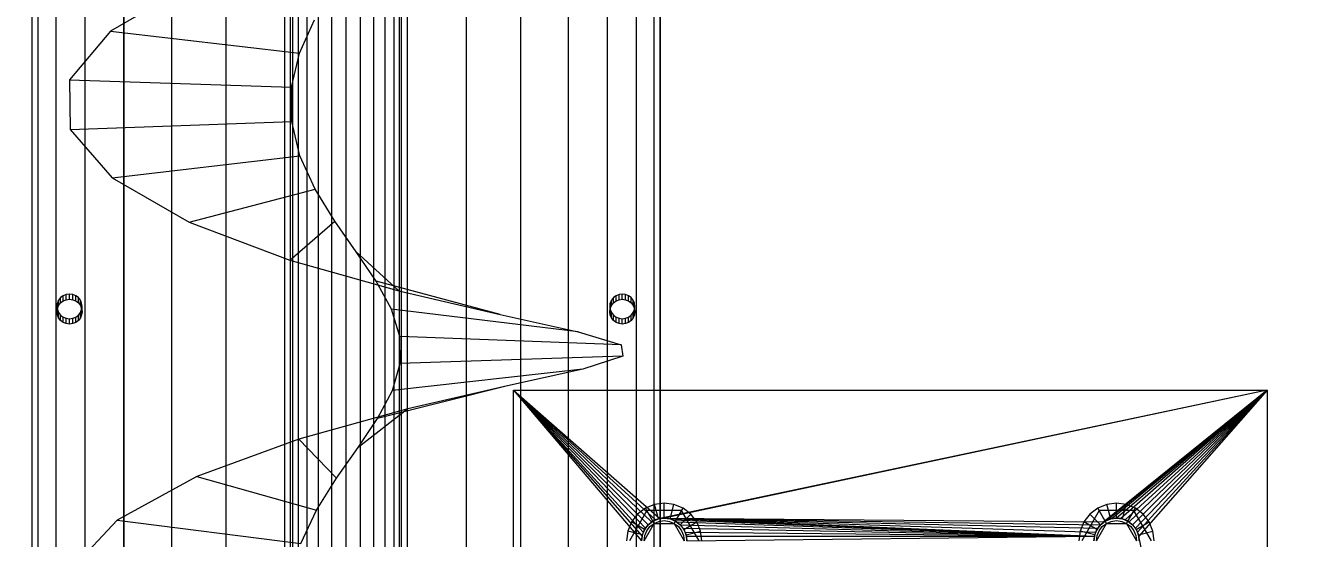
# Model space of a CAD drawing. Header units: millimetres. Extents: x -191664 to 191490, y -197311 to 10263.
# Drawn here: x 12292 to 12799, y -17159 to -16955 of the extents above; entities that cross this region are included whole.
import ezdxf

# ---------------------------------------------------------------- set-up
doc = ezdxf.new("R2010")
doc.units = ezdxf.units.MM
for name, color, linetype, lineweight in [('COTAS_O', 1, 'Continuous', 0), ('superior_dos-mix', 7, 'Continuous', 0), ('superior_mezcladora', 7, 'Continuous', 0)]:
    doc.layers.add(name, color=color, linetype=linetype, lineweight=lineweight)
doc.dimstyles.new('PLANTA_100', dxfattribs={"dimtxt": 250, "dimasz": 150, "dimexe": 150, "dimexo": 80, "dimgap": 100, "dimtad": 1, "dimtih": 1, "dimtoh": 1, "dimdec": 1, "dimdsep": 46, "dimcen": 0.09, "dimclrd": 1, "dimclre": 1, "dimclrt": 1, "dimadec": 0, "dimazin": 0, "dimtfac": 1, "dimtdec": 4, "dimtofl": 0, "dimtmove": 0, "dimatfit": 3, "dimfxl": 1, "dimtolj": 1, "dimtzin": 0, "dimarcsym": 0})

# ---------------------------------------------------------------- blocks, each defined once
blk = doc.blocks.new('*D33')
at = {"layer": 'COTAS_O', "color": 1, "lineweight": -2, "transparency": 16777216}
for p, q in [((11569.53, -16030), (11569.53, -17400)), ((13269.53, -16030), (13269.53, -17400)), ((11719.53, -17250), (13119.53, -17250))]:
    blk.add_line(p, q, dxfattribs=at)
at = {"layer": 'COTAS_O', "color": 1, "transparency": 16777216}
for points in [[(11719.53, -17225), (11719.53, -17275), (11569.53, -17250)], [(13119.53, -17225), (13119.53, -17275), (13269.53, -17250)]]:
    blk.add_solid(points, dxfattribs=at)
at = {"layer": 'Defpoints', "color": 0, "transparency": 16777216}
for p in [(11569.53, -15950), (13269.53, -15950), (13269.53, -17250)]:
    blk.add_point(p, dxfattribs=at)

msp = doc.modelspace()

# ---------------------------------------------------------------- linework, layer by layer
at = {"layer": 'superior_dos-mix', "color": 139, "true_color": 0x344b58}
for p, q in [((12403.97, -16048.04), (12403.97, -17826.01)), ((12408.53, -16047.43), (12408.53, -17825.4)), ((12413.83, -16047.04), (12413.83, -17825.01)), ((12419.53, -16046.91), (12419.53, -17824.88)), ((12425.22, -16047.04), (12425.22, -17825.01)), ((12430.53, -16047.43), (12430.53, -17825.4)), ((12435.08, -16048.04), (12435.08, -17826.01)), ((12397.53, -17828.75), (12397.53, -16050.78)), ((12398.28, -16049.78), (12398.28, -17827.75)), ((12398.28, -16051.78), (12398.28, -17829.75)), ((12400.48, -16048.84), (12400.48, -17826.82)), ((12400.48, -16052.72), (12400.48, -17830.69)), ((12438.58, -16048.84), (12438.58, -17826.82)), ((12438.58, -16052.72), (12438.58, -17830.69)), ((12440.78, -16049.78), (12440.78, -17827.75)), ((12440.78, -16051.78), (12440.78, -17829.75)), ((12441.53, -16050.78), (12441.53, -17828.75)), ((12403.97, -16053.52), (12403.97, -17831.49)), ((12408.53, -16054.13), (12408.53, -17832.1)), ((12413.83, -16054.52), (12413.83, -17832.49)), ((12419.53, -16054.65), (12419.53, -17832.62)), ((12425.22, -16054.52), (12425.22, -17832.49)), ((12430.53, -16054.13), (12430.53, -17832.1)), ((12435.08, -16053.52), (12435.08, -17831.49))]:
    msp.add_line(p, q, dxfattribs=at)
at = {"layer": 'superior_dos-mix', "color": 9, "true_color": 0xb9c5c9}
for p, q in [((12315.59, -16087.78), (12315.59, -17737.78)), ((12331.14, -17734.44), (12331.14, -16084.44)), ((12507.92, -16084.44), (12507.92, -17734.44)), ((12523.46, -16087.78), (12523.46, -17737.78)), ((12304.04, -16091.58), (12304.04, -17741.58)), ((12535.01, -16091.58), (12535.01, -17741.58)), ((12296.93, -16095.71), (12296.93, -17745.71)), ((12542.13, -16095.71), (12542.13, -17745.71)), ((12294.53, -16100), (12294.53, -17750)), ((12544.53, -16100), (12544.53, -17750)), ((12296.93, -16104.29), (12296.93, -17754.29)), ((12304.04, -16108.42), (12304.04, -17758.42)), ((12535.01, -16108.42), (12535.01, -17758.42)), ((12542.13, -16104.29), (12542.13, -17754.29)), ((12315.59, -16112.22), (12315.59, -17762.22)), ((12523.46, -16112.22), (12523.46, -17762.22)), ((12331.14, -16115.56), (12331.14, -17765.56)), ((12350.08, -16118.29), (12350.08, -17768.29)), ((12488.97, -16118.29), (12488.97, -17768.29)), ((12507.92, -16115.56), (12507.92, -17765.56)), ((12371.69, -16120.33), (12371.69, -17770.33)), ((12395.14, -16121.58), (12395.14, -17771.58)), ((12419.53, -16122), (12419.53, -17772)), ((12443.91, -16121.58), (12443.91, -17771.58)), ((12467.36, -16120.33), (12467.36, -17770.33)), ((12307.03, -17062.35), (12305.99, -17063.13)), ((12308.23, -17061.86), (12307.03, -17062.35)), ((12307.03, -17064.46), (12307.03, -17062.35)), ((12309.53, -17061.69), (12308.23, -17061.86)), ((12308.23, -17063.97), (12308.23, -17061.86)), ((12310.82, -17061.86), (12309.53, -17061.69)), ((12309.53, -17063.8), (12309.53, -17061.69)), ((12312.03, -17062.35), (12310.82, -17061.86)), ((12310.82, -17063.97), (12310.82, -17061.86)), ((12313.06, -17063.13), (12312.03, -17062.35)), ((12312.03, -17064.46), (12312.03, -17062.35)), ((12527.03, -17062.35), (12525.99, -17063.13)), ((12528.23, -17061.86), (12527.03, -17062.35)), ((12527.03, -17064.46), (12527.03, -17062.35)), ((12529.53, -17061.69), (12528.23, -17061.86)), ((12528.23, -17063.97), (12528.23, -17061.86)), ((12530.82, -17061.86), (12529.53, -17061.69)), ((12529.53, -17063.8), (12529.53, -17061.69)), ((12532.03, -17062.35), (12530.82, -17061.86)), ((12530.82, -17063.97), (12530.82, -17061.86)), ((12533.06, -17063.13), (12532.03, -17062.35)), ((12532.03, -17064.46), (12532.03, -17062.35)), ((12304.7, -17065.34), (12304.53, -17066.61)), ((12304.53, -17066.61), (12304.7, -17067.89)), ((12304.53, -17066.61), (12304.53, -17068.73)), ((12304.53, -17068.73), (12304.7, -17067.45)), ((12305.2, -17064.15), (12304.7, -17065.34)), ((12304.7, -17067.45), (12304.7, -17065.34)), ((12304.7, -17067.45), (12305.2, -17066.27)), ((12304.7, -17067.89), (12305.2, -17069.08)), ((12304.7, -17070), (12304.7, -17067.89)), ((12305.99, -17063.13), (12305.2, -17064.15)), ((12305.2, -17066.27), (12305.2, -17064.15)), ((12305.2, -17066.27), (12305.99, -17065.25)), ((12305.99, -17065.25), (12305.99, -17063.13)), ((12305.99, -17065.25), (12307.03, -17064.46)), ((12307.03, -17064.46), (12308.23, -17063.97)), ((12308.23, -17063.97), (12309.53, -17063.8)), ((12309.53, -17063.8), (12310.82, -17063.97)), ((12310.82, -17063.97), (12312.03, -17064.46)), ((12312.03, -17064.46), (12313.06, -17065.25)), ((12313.86, -17064.15), (12313.06, -17063.13)), ((12313.06, -17065.25), (12313.06, -17063.13)), ((12313.06, -17065.25), (12313.86, -17066.27)), ((12314.36, -17065.34), (12313.86, -17064.15)), ((12313.86, -17066.27), (12313.86, -17064.15)), ((12313.86, -17066.27), (12314.36, -17067.45)), ((12313.86, -17069.08), (12314.36, -17067.89)), ((12314.53, -17066.61), (12314.36, -17065.34)), ((12314.36, -17067.45), (12314.36, -17065.34)), ((12314.36, -17067.89), (12314.53, -17066.61)), ((12314.36, -17067.45), (12314.53, -17068.73)), ((12314.36, -17070), (12314.36, -17067.89)), ((12314.53, -17068.73), (12314.53, -17066.61)), ((12524.7, -17065.34), (12524.53, -17066.61)), ((12524.53, -17066.61), (12524.7, -17067.89)), ((12524.53, -17066.61), (12524.53, -17068.73)), ((12524.53, -17068.73), (12524.7, -17067.45)), ((12525.2, -17064.15), (12524.7, -17065.34)), ((12524.7, -17067.45), (12524.7, -17065.34)), ((12524.7, -17067.45), (12525.2, -17066.27)), ((12524.7, -17067.89), (12525.2, -17069.08)), ((12524.7, -17070), (12524.7, -17067.89)), ((12525.99, -17063.13), (12525.2, -17064.15)), ((12525.2, -17066.27), (12525.2, -17064.15)), ((12525.2, -17066.27), (12525.99, -17065.25)), ((12525.99, -17065.25), (12525.99, -17063.13)), ((12525.99, -17065.25), (12527.03, -17064.46)), ((12527.03, -17064.46), (12528.23, -17063.97)), ((12528.23, -17063.97), (12529.53, -17063.8)), ((12529.53, -17063.8), (12530.82, -17063.97)), ((12530.82, -17063.97), (12532.03, -17064.46)), ((12532.03, -17064.46), (12533.06, -17065.25)), ((12533.86, -17064.15), (12533.06, -17063.13)), ((12533.06, -17065.25), (12533.06, -17063.13)), ((12533.06, -17065.25), (12533.86, -17066.27)), ((12534.36, -17065.34), (12533.86, -17064.15)), ((12533.86, -17066.27), (12533.86, -17064.15)), ((12533.86, -17066.27), (12534.36, -17067.45)), ((12533.86, -17069.08), (12534.36, -17067.89)), ((12534.53, -17066.61), (12534.36, -17065.34)), ((12534.36, -17067.45), (12534.36, -17065.34)), ((12534.36, -17067.89), (12534.53, -17066.61)), ((12534.36, -17067.45), (12534.53, -17068.73)), ((12534.36, -17070), (12534.36, -17067.89)), ((12534.53, -17068.73), (12534.53, -17066.61)), ((12304.7, -17070), (12304.53, -17068.73)), ((12305.2, -17071.19), (12304.7, -17070)), ((12305.2, -17069.08), (12305.99, -17070.1)), ((12305.2, -17071.19), (12305.2, -17069.08)), ((12305.99, -17072.21), (12305.2, -17071.19)), ((12305.99, -17070.1), (12307.03, -17070.88)), ((12305.99, -17072.21), (12305.99, -17070.1)), ((12307.03, -17072.99), (12305.99, -17072.21)), ((12307.03, -17070.88), (12308.23, -17071.37)), ((12307.03, -17072.99), (12307.03, -17070.88)), ((12308.23, -17073.48), (12307.03, -17072.99)), ((12308.23, -17071.37), (12309.53, -17071.54)), ((12308.23, -17073.48), (12308.23, -17071.37)), ((12309.53, -17071.54), (12310.82, -17071.37)), ((12309.53, -17073.65), (12309.53, -17071.54)), ((12310.82, -17071.37), (12312.03, -17070.88)), ((12310.82, -17073.48), (12310.82, -17071.37)), ((12312.03, -17072.99), (12310.82, -17073.48)), ((12312.03, -17070.88), (12313.06, -17070.1)), ((12312.03, -17072.99), (12312.03, -17070.88)), ((12313.06, -17072.21), (12312.03, -17072.99)), ((12313.06, -17070.1), (12313.86, -17069.08)), ((12313.06, -17072.21), (12313.06, -17070.1)), ((12313.86, -17071.19), (12313.06, -17072.21)), ((12313.86, -17071.19), (12313.86, -17069.08)), ((12314.36, -17070), (12313.86, -17071.19)), ((12314.53, -17068.73), (12314.36, -17070)), ((12524.7, -17070), (12524.53, -17068.73)), ((12525.2, -17071.19), (12524.7, -17070)), ((12525.2, -17069.08), (12525.99, -17070.1)), ((12525.2, -17071.19), (12525.2, -17069.08)), ((12525.99, -17072.21), (12525.2, -17071.19)), ((12525.99, -17070.1), (12527.03, -17070.88)), ((12525.99, -17072.21), (12525.99, -17070.1)), ((12527.03, -17072.99), (12525.99, -17072.21)), ((12527.03, -17070.88), (12528.23, -17071.37)), ((12527.03, -17072.99), (12527.03, -17070.88)), ((12528.23, -17073.48), (12527.03, -17072.99)), ((12528.23, -17071.37), (12529.53, -17071.54)), ((12528.23, -17073.48), (12528.23, -17071.37)), ((12529.53, -17071.54), (12530.82, -17071.37)), ((12529.53, -17073.65), (12529.53, -17071.54)), ((12530.82, -17071.37), (12532.03, -17070.88)), ((12530.82, -17073.48), (12530.82, -17071.37)), ((12532.03, -17072.99), (12530.82, -17073.48)), ((12532.03, -17070.88), (12533.06, -17070.1)), ((12532.03, -17072.99), (12532.03, -17070.88)), ((12533.06, -17072.21), (12532.03, -17072.99)), ((12533.06, -17070.1), (12533.86, -17069.08)), ((12533.06, -17072.21), (12533.06, -17070.1)), ((12533.86, -17071.19), (12533.06, -17072.21)), ((12533.86, -17071.19), (12533.86, -17069.08)), ((12534.36, -17070), (12533.86, -17071.19)), ((12534.53, -17068.73), (12534.36, -17070)), ((12309.53, -17073.65), (12308.23, -17073.48)), ((12310.82, -17073.48), (12309.53, -17073.65)), ((12529.53, -17073.65), (12528.23, -17073.48)), ((12530.82, -17073.48), (12529.53, -17073.65))]:
    msp.add_line(p, q, dxfattribs=at)
at = {"layer": 'superior_dos-mix', "color": 8, "true_color": 0x71848d}
for p, q in [((12294.53, -16871.43), (12294.53, -17265.18)), ((12294.53, -16872.48), (12294.53, -17266.24)), ((12544.53, -17265.18), (12544.53, -16871.43)), ((12544.53, -16872.48), (12544.53, -17266.24)), ((12356.22, -16939.29), (12325.84, -16956.98)), ((12401.13, -16965.66), (12407.09, -16952.36)), ((12325.84, -16956.98), (12309.54, -16976.28)), ((12325.84, -16956.98), (12401.13, -16965.66)), ((12397.92, -16979.27), (12401.13, -16965.66)), ((12309.54, -16976.28), (12397.92, -16979.27)), ((12309.54, -16976.28), (12309.76, -16996.14)), ((12397.97, -16992.99), (12397.92, -16979.27)), ((12309.76, -16996.14), (12397.97, -16992.99)), ((12309.76, -16996.14), (12326.47, -17015.41)), ((12401.25, -17006.6), (12397.97, -16992.99)), ((12326.47, -17015.41), (12401.25, -17006.6)), ((12407.28, -17019.88), (12401.25, -17006.6)), ((12326.47, -17015.41), (12357.16, -17033.04)), ((12357.16, -17033.04), (12407.28, -17019.88)), ((12415.15, -17032.68), (12407.28, -17019.88)), ((12357.16, -17033.04), (12397.22, -17048.21)), ((12397.22, -17048.21), (12415.15, -17032.68)), ((12423.67, -17044.91), (12415.15, -17032.68)), ((12440.63, -17060.47), (12423.67, -17044.91)), ((12431.58, -17056.57), (12423.67, -17044.91)), ((12397.22, -17048.21), (12440.63, -17060.47)), ((12480.87, -17069.83), (12431.58, -17056.57)), ((12437.67, -17067.75), (12431.58, -17056.57)), ((12440.63, -17060.47), (12480.87, -17069.83)), ((12511.9, -17076.7), (12437.67, -17067.75)), ((12441.04, -17078.59), (12437.67, -17067.75)), ((12480.87, -17069.83), (12511.9, -17076.7)), ((12511.9, -17076.7), (12529.04, -17081.91)), ((12529.04, -17081.91), (12441.04, -17078.59)), ((12441.18, -17089.31), (12441.04, -17078.59)), ((12529.04, -17081.91), (12529.74, -17086.49)), ((12529.74, -17086.49), (12441.18, -17089.31)), ((12529.74, -17086.49), (12513.88, -17091.6)), ((12438.06, -17100.14), (12441.18, -17089.31)), ((12513.88, -17091.6), (12438.06, -17100.14)), ((12513.88, -17091.6), (12483.84, -17098.31)), ((12483.84, -17098.31), (12432.16, -17111.27)), ((12483.84, -17098.31), (12444.14, -17107.44)), ((12432.16, -17111.27), (12438.06, -17100.14)), ((12444.14, -17107.44), (12400.75, -17119.46)), ((12444.14, -17107.44), (12424.36, -17122.89)), ((12424.36, -17122.89), (12432.16, -17111.27)), ((12400.75, -17119.46), (12360.18, -17134.39)), ((12400.75, -17119.46), (12415.84, -17135.07)), ((12415.84, -17135.07), (12424.36, -17122.89)), ((12360.18, -17134.39), (12328.52, -17151.84)), ((12360.18, -17134.39), (12407.87, -17147.83)), ((12407.87, -17147.83), (12415.84, -17135.07)), ((12401.65, -17161.08), (12407.87, -17147.83)), ((12328.52, -17151.84), (12310.53, -17171.02)), ((12328.52, -17151.84), (12401.65, -17161.08))]:
    msp.add_line(p, q, dxfattribs=at)
at = {"layer": 'superior_mezcladora', "color": 252, "true_color": 0x82929a}
for p, q in [((12486.2, -17400), (12486.2, -17100)), ((12486.2, -17100), (12537.2, -17160)), ((12486.2, -17100), (12537.37, -17158.24)), ((12486.2, -17100), (12537.88, -17156.56)), ((12486.2, -17100), (12538.71, -17155)), ((12486.2, -17100), (12539.83, -17153.64)), ((12486.2, -17100), (12541.2, -17152.52)), ((12486.2, -17100), (12542.75, -17151.69)), ((12486.2, -17100), (12544.44, -17151.17)), ((12486.2, -17100), (12786.2, -17100)), ((12786.2, -17100), (12544.44, -17151.17)), ((12786.2, -17100), (12546.2, -17151)), ((12786.2, -17100), (12721.2, -17152.52)), ((12786.2, -17100), (12722.75, -17151.69)), ((12786.2, -17100), (12724.44, -17151.17)), ((12786.2, -17100), (12726.2, -17151)), ((12786.2, -17100), (12727.95, -17151.17)), ((12786.2, -17100), (12729.64, -17151.69)), ((12786.2, -17100), (12731.2, -17152.52)), ((12786.2, -17100), (12732.56, -17153.64)), ((12786.2, -17100), (12733.68, -17155)), ((12786.2, -17100), (12734.51, -17156.56)), ((12786.2, -17100), (12735.02, -17158.24)), ((12786.2, -17100), (12786.2, -17400)), ((12539.83, -17153.64), (12538.71, -17155)), ((12541.2, -17152.52), (12539.83, -17153.64)), ((12542.75, -17151.69), (12541.2, -17152.52)), ((12544.44, -17151.17), (12542.75, -17151.69)), ((12546.2, -17151), (12544.44, -17151.17)), ((12547.95, -17151.17), (12546.2, -17151)), ((12546.2, -17151), (12717.37, -17158.24)), ((12546.2, -17151), (12717.88, -17156.56)), ((12546.2, -17151), (12718.71, -17155)), ((12546.2, -17151), (12719.83, -17153.64)), ((12546.2, -17151), (12721.2, -17152.52)), ((12549.64, -17151.69), (12547.95, -17151.17)), ((12547.95, -17151.17), (12717.37, -17158.24)), ((12551.2, -17152.52), (12549.64, -17151.69)), ((12549.64, -17151.69), (12717.37, -17158.24)), ((12552.56, -17153.64), (12551.2, -17152.52)), ((12551.2, -17152.52), (12717.37, -17158.24)), ((12553.68, -17155), (12552.56, -17153.64)), ((12552.56, -17153.64), (12717.37, -17158.24)), ((12719.83, -17153.64), (12718.71, -17155)), ((12721.2, -17152.52), (12719.83, -17153.64)), ((12722.75, -17151.69), (12721.2, -17152.52)), ((12724.44, -17151.17), (12722.75, -17151.69)), ((12726.2, -17151), (12724.44, -17151.17)), ((12727.95, -17151.17), (12726.2, -17151)), ((12729.64, -17151.69), (12727.95, -17151.17)), ((12731.2, -17152.52), (12729.64, -17151.69)), ((12732.56, -17153.64), (12731.2, -17152.52)), ((12733.68, -17155), (12732.56, -17153.64)), ((12537.37, -17158.24), (12537.2, -17160)), ((12537.88, -17156.56), (12537.37, -17158.24)), ((12538.71, -17155), (12537.88, -17156.56)), ((12554.51, -17156.56), (12553.68, -17155)), ((12553.68, -17155), (12717.37, -17158.24)), ((12555.02, -17158.24), (12554.51, -17156.56)), ((12554.51, -17156.56), (12717.37, -17158.24)), ((12555.2, -17160), (12555.02, -17158.24)), ((12555.02, -17158.24), (12717.37, -17158.24)), ((12555.2, -17160), (12717.37, -17158.24)), ((12717.37, -17158.24), (12717.2, -17160)), ((12717.88, -17156.56), (12717.37, -17158.24)), ((12718.71, -17155), (12717.88, -17156.56)), ((12734.51, -17156.56), (12733.68, -17155)), ((12735.02, -17158.24), (12734.51, -17156.56)), ((12786.2, -17400), (12735.02, -17158.24)), ((12735.2, -17160), (12735.02, -17158.24))]:
    msp.add_line(p, q, dxfattribs=at)
at = {"layer": 'superior_mezcladora', "color": 252, "true_color": 0x8ba19a}
for p, q in [((12539.27, -17148.01), (12532.35, -17160)), ((12538.7, -17147.01), (12535.59, -17149.39)), ((12542.31, -17145.51), (12538.7, -17147.01)), ((12541.7, -17152.21), (12538.7, -17147.01)), ((12553.12, -17148.01), (12539.27, -17148.01)), ((12542.2, -17153.07), (12539.27, -17148.01)), ((12546.2, -17145), (12542.31, -17145.51)), ((12543.87, -17151.31), (12542.31, -17145.51)), ((12550.08, -17145.51), (12546.2, -17145)), ((12546.2, -17151), (12546.2, -17145)), ((12548.52, -17151.31), (12550.08, -17145.51)), ((12553.7, -17147.01), (12550.08, -17145.51)), ((12550.2, -17153.07), (12553.12, -17148.01)), ((12550.7, -17152.21), (12553.7, -17147.01)), ((12560.05, -17160), (12553.12, -17148.01)), ((12556.8, -17149.39), (12553.7, -17147.01)), ((12719.27, -17148.01), (12712.35, -17160)), ((12718.7, -17147.01), (12715.59, -17149.39)), ((12722.31, -17145.51), (12718.7, -17147.01)), ((12721.7, -17152.21), (12718.7, -17147.01)), ((12733.12, -17148.01), (12719.27, -17148.01)), ((12722.2, -17153.07), (12719.27, -17148.01)), ((12726.2, -17145), (12722.31, -17145.51)), ((12723.87, -17151.31), (12722.31, -17145.51)), ((12730.08, -17145.51), (12726.2, -17145)), ((12726.2, -17151), (12726.2, -17145)), ((12728.52, -17151.31), (12730.08, -17145.51)), ((12733.7, -17147.01), (12730.08, -17145.51)), ((12730.2, -17153.07), (12733.12, -17148.01)), ((12730.7, -17152.21), (12733.7, -17147.01)), ((12740.05, -17160), (12733.12, -17148.01)), ((12736.8, -17149.39), (12733.7, -17147.01)), ((12533.2, -17152.5), (12531.71, -17156.12)), ((12535.59, -17149.39), (12533.2, -17152.5)), ((12538.4, -17155.5), (12533.2, -17152.5)), ((12539.83, -17153.64), (12535.59, -17149.39)), ((12538.2, -17160), (12542.2, -17153.07)), ((12538.4, -17155.5), (12539.83, -17153.64)), ((12539.83, -17153.64), (12541.7, -17152.21)), ((12541.7, -17152.21), (12543.87, -17151.31)), ((12542.2, -17153.07), (12550.2, -17153.07)), ((12543.87, -17151.31), (12546.2, -17151)), ((12546.2, -17151), (12548.52, -17151.31)), ((12548.52, -17151.31), (12550.7, -17152.21)), ((12550.2, -17153.07), (12554.2, -17160)), ((12550.7, -17152.21), (12552.56, -17153.64)), ((12552.56, -17153.64), (12556.8, -17149.39)), ((12552.56, -17153.64), (12553.99, -17155.5)), ((12553.99, -17155.5), (12559.19, -17152.5)), ((12559.19, -17152.5), (12556.8, -17149.39)), ((12560.68, -17156.12), (12559.19, -17152.5)), ((12713.2, -17152.5), (12711.71, -17156.12)), ((12715.59, -17149.39), (12713.2, -17152.5)), ((12718.4, -17155.5), (12713.2, -17152.5)), ((12719.83, -17153.64), (12715.59, -17149.39)), ((12718.2, -17160), (12722.2, -17153.07)), ((12718.4, -17155.5), (12719.83, -17153.64)), ((12719.83, -17153.64), (12721.7, -17152.21)), ((12721.7, -17152.21), (12723.87, -17151.31)), ((12722.2, -17153.07), (12730.2, -17153.07)), ((12723.87, -17151.31), (12726.2, -17151)), ((12726.2, -17151), (12728.52, -17151.31)), ((12728.52, -17151.31), (12730.7, -17152.21)), ((12730.2, -17153.07), (12734.2, -17160)), ((12730.7, -17152.21), (12732.56, -17153.64)), ((12732.56, -17153.64), (12736.8, -17149.39)), ((12732.56, -17153.64), (12733.99, -17155.5)), ((12733.99, -17155.5), (12739.19, -17152.5)), ((12739.19, -17152.5), (12736.8, -17149.39)), ((12740.68, -17156.12), (12739.19, -17152.5)), ((12531.71, -17156.12), (12531.2, -17160)), ((12537.5, -17157.67), (12531.71, -17156.12)), ((12537.2, -17160), (12537.5, -17157.67)), ((12537.5, -17157.67), (12538.4, -17155.5)), ((12553.99, -17155.5), (12554.89, -17157.67)), ((12554.89, -17157.67), (12560.68, -17156.12)), ((12554.89, -17157.67), (12555.2, -17160)), ((12561.2, -17160), (12560.68, -17156.12)), ((12711.71, -17156.12), (12711.2, -17160)), ((12717.5, -17157.67), (12711.71, -17156.12)), ((12717.2, -17160), (12717.5, -17157.67)), ((12717.5, -17157.67), (12718.4, -17155.5)), ((12733.99, -17155.5), (12734.89, -17157.67)), ((12734.89, -17157.67), (12740.68, -17156.12)), ((12734.89, -17157.67), (12735.2, -17160)), ((12741.2, -17160), (12740.68, -17156.12))]:
    msp.add_line(p, q, dxfattribs=at)
at = {"layer": 'superior_mezcladora', "color": 9, "true_color": 0xaeb9be}
for p, q in [((12539.27, -17156), (12540.54, -17154.34)), ((12540.54, -17154.34), (12542.2, -17153.07)), ((12542.2, -17153.07), (12544.12, -17152.27)), ((12544.12, -17152.27), (12546.2, -17152)), ((12546.2, -17152), (12548.27, -17152.27)), ((12548.27, -17152.27), (12550.2, -17153.07)), ((12550.2, -17153.07), (12551.85, -17154.34)), ((12551.85, -17154.34), (12553.12, -17156)), ((12719.27, -17156), (12720.54, -17154.34)), ((12720.54, -17154.34), (12722.2, -17153.07)), ((12722.2, -17153.07), (12724.12, -17152.27)), ((12724.12, -17152.27), (12726.2, -17152)), ((12726.2, -17152), (12728.27, -17152.27)), ((12728.27, -17152.27), (12730.2, -17153.07)), ((12730.2, -17153.07), (12731.85, -17154.34)), ((12731.85, -17154.34), (12733.12, -17156)), ((12538.2, -17160), (12538.47, -17157.93)), ((12538.47, -17157.93), (12539.27, -17156)), ((12553.12, -17156), (12553.92, -17157.93)), ((12553.92, -17157.93), (12554.2, -17160)), ((12718.2, -17160), (12718.47, -17157.93)), ((12718.47, -17157.93), (12719.27, -17156)), ((12733.12, -17156), (12733.92, -17157.93)), ((12733.92, -17157.93), (12734.2, -17160))]:
    msp.add_line(p, q, dxfattribs=at)

# ---------------------------------------------------------------- dimensions: what is measured, and where the dimension line sits
at = {"layer": 'COTAS_O'}
dim = msp.add_aligned_dim(p1=(11569.53, -15950), p2=(13269.53, -15950), distance=-1300, text='<> O', dimstyle='PLANTA_100', dxfattribs=at)
dim.commit()
dim.dimension.update_dxf_attribs({"geometry": '*D33', "text_midpoint": (12419.53, -17250)})

doc.saveas('drawing.dxf')
